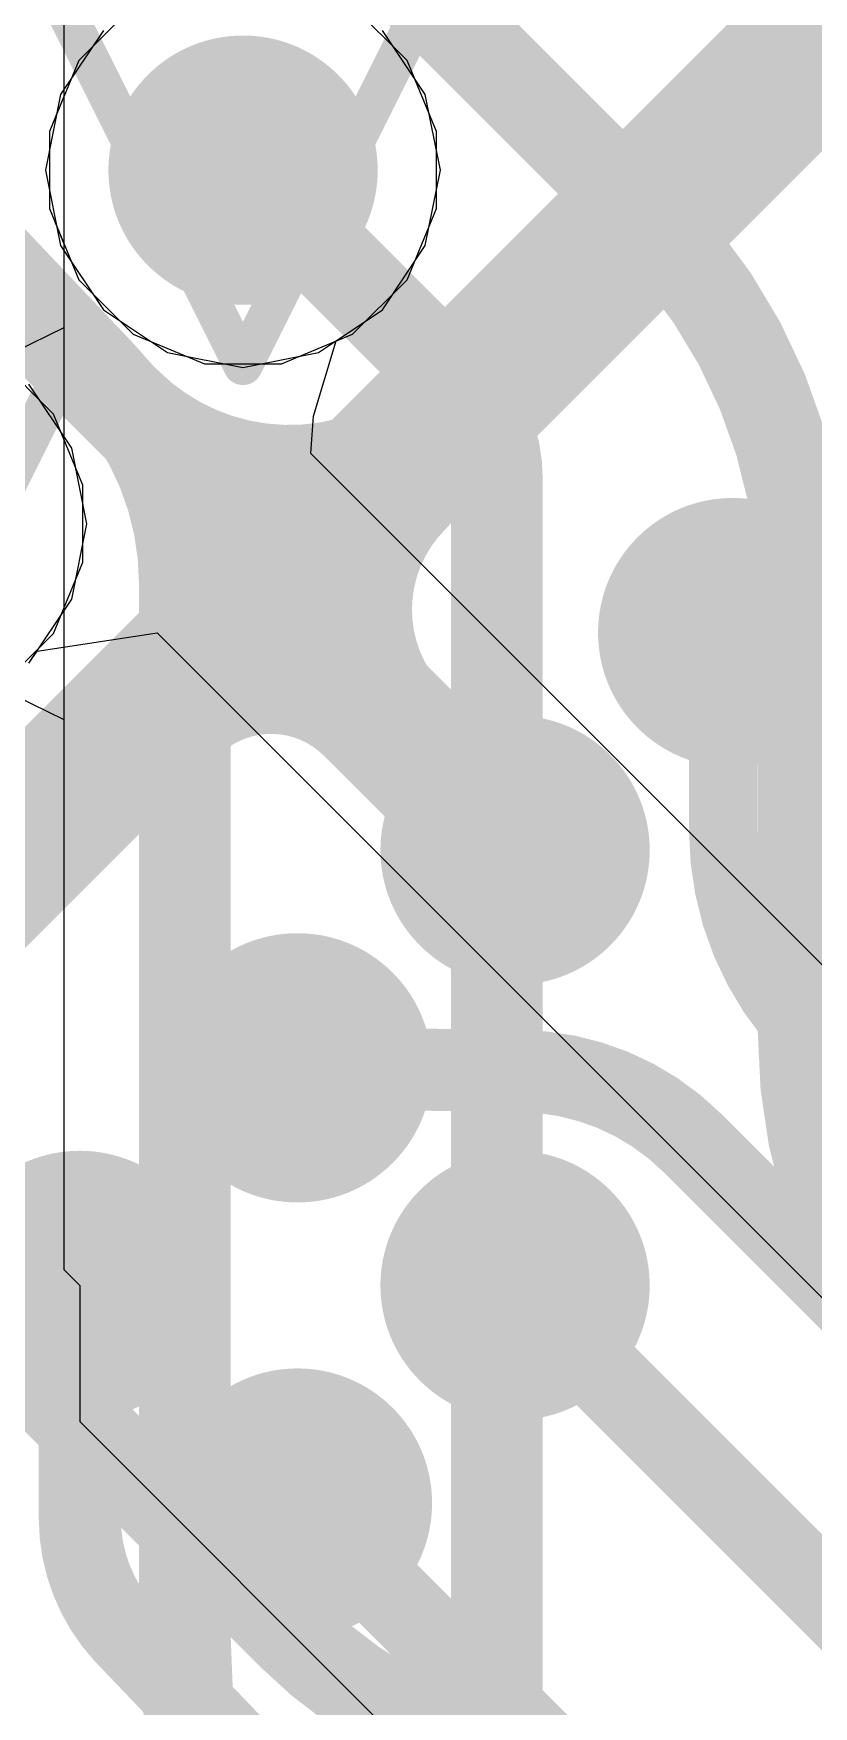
# Model space of a CAD drawing. Header units: inches. Extents: x -6 to 283, y -12 to 154.
# Drawn here: x 58.732 to 59.746, y 3.062 to 5.236 of the extents above; entities that cross this region are included whole.
import ezdxf

# ---------------------------------------------------------------- set-up
doc = ezdxf.new("R2010")
doc.units = ezdxf.units.IN
for name, color, linetype in [('Bottom Layer', 5, 'Continuous'), ('Drill Drawing', 1, 'Continuous'), ('GND-1', 16, 'Continuous'), ('GND-2', 90, 'Continuous'), ('GND-3', 216, 'Continuous'), ('GND-4', 54, 'Continuous'), ('PWR-1', 156, 'Continuous'), ('PWR-2', 130, 'Continuous'), ('Signal L1', 76, 'Continuous'), ('Signal L2', 6, 'Continuous'), ('Top Layer', 1, 'Continuous'), ('Top Paste', 8, 'Continuous'), ('Top Solder', 216, 'Continuous'), ('Via Holes', 16, 'Continuous')]:
    doc.layers.add(name, color=color, linetype=linetype)

# ---------------------------------------------------------------- blocks, each defined once
blk = doc.blocks.new('BGA_565_15_5_14_4__57')
at = {"layer": 'Top Layer'}
h = blk.add_hatch(color=1, dxfattribs=at)
edge = h.paths.add_edge_path()
edge.add_arc((-0.1999996, 6.7999991), 0.12499848, 0, 360)
h = blk.add_hatch(color=1, dxfattribs=at)
edge = h.paths.add_edge_path()
edge.add_arc((0.1999996, 6.7999991), 0.12499848, 0, 360)
h = blk.add_hatch(color=1, dxfattribs=at)
edge = h.paths.add_edge_path()
edge.add_arc((-1.00000054, 6.399999899999999), 0.12499848, 0, 360)
h = blk.add_hatch(color=1, dxfattribs=at)
edge = h.paths.add_edge_path()
edge.add_arc((-0.5999987999999999, 6.399999899999999), 0.12499848, 0, 360)
h = blk.add_hatch(color=1, dxfattribs=at)
edge = h.paths.add_edge_path()
edge.add_arc((-0.1999996, 6.399999899999999), 0.12499848, 0, 360)
h = blk.add_hatch(color=1, dxfattribs=at)
edge = h.paths.add_edge_path()
edge.add_arc((0.1999996, 6.399999899999999), 0.12499848, 0, 360)
h = blk.add_hatch(color=1, dxfattribs=at)
edge = h.paths.add_edge_path()
edge.add_arc((-0.9749993199999999, 5.52500038), 0.12499848, 0, 360)
at = {"layer": 'Top Paste'}
h = blk.add_hatch(color=8, dxfattribs=at)
edge = h.paths.add_edge_path()
edge.add_arc((-0.1999996, 6.7999991), 0.12499848, 0, 360)
h = blk.add_hatch(color=8, dxfattribs=at)
edge = h.paths.add_edge_path()
edge.add_arc((0.1999996, 6.7999991), 0.12499848, 0, 360)
h = blk.add_hatch(color=8, dxfattribs=at)
edge = h.paths.add_edge_path()
edge.add_arc((-1.00000054, 6.399999899999999), 0.12499848, 0, 360)
h = blk.add_hatch(color=8, dxfattribs=at)
edge = h.paths.add_edge_path()
edge.add_arc((-0.5999987999999999, 6.399999899999999), 0.12499848, 0, 360)
h = blk.add_hatch(color=8, dxfattribs=at)
edge = h.paths.add_edge_path()
edge.add_arc((-0.1999996, 6.399999899999999), 0.12499848, 0, 360)
h = blk.add_hatch(color=8, dxfattribs=at)
edge = h.paths.add_edge_path()
edge.add_arc((0.1999996, 6.399999899999999), 0.12499848, 0, 360)
h = blk.add_hatch(color=8, dxfattribs=at)
edge = h.paths.add_edge_path()
edge.add_arc((-0.9749993199999999, 5.52500038), 0.12499848, 0, 360)
at = {"layer": 'Top Solder'}
h = blk.add_hatch(color=216, dxfattribs=at)
edge = h.paths.add_edge_path()
edge.add_arc((-0.1999996, 6.7999991), 0.17499838, 0, 360)
h = blk.add_hatch(color=216, dxfattribs=at)
edge = h.paths.add_edge_path()
edge.add_arc((0.1999996, 6.7999991), 0.17499838, 0, 360)
h = blk.add_hatch(color=216, dxfattribs=at)
edge = h.paths.add_edge_path()
edge.add_arc((-1.00000054, 6.399999899999999), 0.17499838, 0, 360)
h = blk.add_hatch(color=216, dxfattribs=at)
edge = h.paths.add_edge_path()
edge.add_arc((-0.5999987999999999, 6.399999899999999), 0.17499838, 0, 360)
h = blk.add_hatch(color=216, dxfattribs=at)
edge = h.paths.add_edge_path()
edge.add_arc((-0.1999996, 6.399999899999999), 0.17499838, 0, 360)
h = blk.add_hatch(color=216, dxfattribs=at)
edge = h.paths.add_edge_path()
edge.add_arc((0.1999996, 6.399999899999999), 0.17499838, 0, 360)
h = blk.add_hatch(color=216, dxfattribs=at)
edge = h.paths.add_edge_path()
edge.add_arc((-0.9749993199999999, 5.52500038), 0.17499838, 0, 360)

msp = doc.modelspace()

# ---------------------------------------------------------------- hatches: boundary and pattern name
at = {"layer": 'Bottom Layer'}
h = msp.add_hatch(color=5, dxfattribs=at)
edge = h.paths.add_edge_path()
edge.add_arc((59.00401458, 5.0586386), 0.1499997, 0, 360)
at = {"layer": 'GND-1'}
h = msp.add_hatch(color=16, dxfattribs=at)
edge = h.paths.add_edge_path()
edge.add_arc((59.00401458, 5.0586386), 0.1499997, 0, 360)
at = {"layer": 'GND-2'}
h = msp.add_hatch(color=90, dxfattribs=at)
edge = h.paths.add_edge_path()
edge.add_arc((59.00401458, 5.0586386), 0.1499997, 0, 360)
at = {"layer": 'GND-3'}
h = msp.add_hatch(color=216, dxfattribs=at)
edge = h.paths.add_edge_path()
edge.add_arc((59.00401458, 5.0586386), 0.1499997, 0, 360)
at = {"layer": 'GND-4'}
h = msp.add_hatch(color=54, dxfattribs=at)
edge = h.paths.add_edge_path()
edge.add_arc((59.00401458, 5.0586386), 0.1499997, 0, 360)
at = {"layer": 'PWR-1'}
h = msp.add_hatch(color=156, dxfattribs=at)
edge = h.paths.add_edge_path()
edge.add_arc((59.00401458, 5.0586386), 0.1499997, 0, 360)
at = {"layer": 'PWR-2'}
h = msp.add_hatch(color=130, dxfattribs=at)
edge = h.paths.add_edge_path()
edge.add_arc((59.00401458, 5.0586386), 0.1499997, 0, 360)
at = {"layer": 'Signal L1'}
h = msp.add_hatch(color=76, dxfattribs=at)
edge = h.paths.add_edge_path()
edge.add_arc((59.00401458, 5.0586386), 0.1499997, 0, 360)
at = {"layer": 'Signal L2'}
h = msp.add_hatch(color=6, dxfattribs=at)
edge = h.paths.add_edge_path()
edge.add_arc((59.00401458, 5.0586386), 0.1499997, 0, 360)
at = {"layer": 'Top Layer'}
h = msp.add_hatch(color=1, dxfattribs=at)
edge = h.paths.add_edge_path()
edge.add_arc((59.00401458, 5.0586386), 0.1499997, 0, 360)
at = {"layer": 'Via Holes'}
h = msp.add_hatch(color=7, dxfattribs=at)
edge = h.paths.add_edge_path()
edge.add_arc((59.00401458, 5.0586386), 0.07499858, 0, 360)

# ---------------------------------------------------------------- linework, layer by layer
at = {"layer": 'Bottom Layer'}
for p, q in [((58.77134295999999, 14.32869118), (58.77134295999999, 3.62964222)), ((58.77134295999999, 5.2636674), (58.77134295999999, 5.15438136)), ((58.77134295999999, 5.15438136), (58.75241488, 5.10868422)), ((58.75241488, 5.10868422), (58.75241488, 5.00859298)), ((58.75241488, 5.00859298), (58.77134295999999, 4.96289584)), ((58.77134295999999, 4.96289584), (58.77134295999999, 4.8536098)), ((58.77134295999999, 4.8536098), (58.68691081999999, 4.81231448)), ((58.68691081999999, 4.38572148), (58.77134295999999, 4.34442616)), ((58.77134295999999, 4.34442616), (58.77134295999999, 3.62964222)), ((58.77134295999999, 3.62964222), (58.7919703, 3.60901488)), ((58.77134295999999, 3.62964222), (58.7919703, 3.60901488)), ((58.7919703, 3.60901488), (58.7919703, 3.4322004)), ((58.7919703, 3.60901488), (58.7919703, 3.4322004)), ((58.7919703, 3.4322004), (62.7314976, -0.5073269)), ((58.7919703, 3.4322004), (59.95954987999999, 2.26462082))]:
    msp.add_line(p, q, dxfattribs=at)
at = {"layer": 'Drill Drawing'}
for points in [[(58.75001458, 5.3126386, 0.0508, 0.0508, 0), (59.00401458, 4.8046386, 0.0508, 0.0508, 0)], [(59.00401458, 4.8046386, 0.0508, 0.0508, 0), (59.25801458, 5.3126386, 0.0508, 0.0508, 0)], [(58.29039396, 4.85301798, 0.0508, 0.0508, 0), (58.79839396, 4.85301798, 0.0508, 0.0508, 0)], [(58.54439396, 4.34501798, 0.0508, 0.0508, 0), (58.79839396, 4.85301798, 0.0508, 0.0508, 0)]]:
    msp.add_lwpolyline(points, format="xyseb", dxfattribs=at)
for points in [[(58.78569395999999, 4.85301798, 0.0254, 0.0254, 1), (58.81109396, 4.85301798, 0.0254, 0.0254, 1)], [(58.78569395999999, 4.85301798, 0.0254, 0.0254, 1), (58.81109396, 4.85301798, 0.0254, 0.0254, 1)], [(58.99131458, 4.8046386, 0.0254, 0.0254, 1), (59.01671458, 4.8046386, 0.0254, 0.0254, 1)], [(58.99131458, 4.8046386, 0.0254, 0.0254, 1), (59.01671458, 4.8046386, 0.0254, 0.0254, 1)]]:
    msp.add_lwpolyline(points, format="xyseb", close=True, dxfattribs=at)
at = {"layer": 'GND-1'}
for p, q in [((58.86149517999999, 5.271935099999999), (58.79071807999999, 5.201158)), ((59.21731107999999, 5.201158), (59.14653397999999, 5.271935099999999)), ((58.79071807999999, 5.201158), (58.75241488, 5.10868422)), ((59.25561427999999, 5.10868422), (59.21731107999999, 5.201158)), ((58.75241488, 5.10868422), (58.75241488, 5.00859298)), ((59.25561427999999, 5.00859298), (59.25561427999999, 5.10868422)), ((58.75241488, 5.00859298), (58.79071807999999, 4.9161192)), ((59.21731107999999, 4.9161192), (59.25561427999999, 5.00859298)), ((58.79071807999999, 4.9161192), (58.86149517999999, 4.8453421)), ((59.14653397999999, 4.8453421), (59.21731107999999, 4.9161192)), ((58.86149517999999, 4.8453421), (58.95396896, 4.807038899999999)), ((59.0540602, 4.807038899999999), (59.14653397999999, 4.8453421)), ((58.75769045999999, 4.74153738), (58.68691335999999, 4.81231448)), ((58.95396896, 4.807038899999999), (59.0540602, 4.807038899999999)), ((58.79599366, 4.6490636), (58.75769045999999, 4.74153738)), ((58.79599366, 4.54897236), (58.79599366, 4.6490636)), ((58.75769045999999, 4.45649858), (58.79599366, 4.54897236)), ((58.68691335999999, 4.38572148), (58.75769045999999, 4.45649858))]:
    msp.add_line(p, q, dxfattribs=at)
at = {"layer": 'GND-2'}
for p, q in [((58.86149517999999, 5.271935099999999), (58.79071807999999, 5.201158)), ((59.21731107999999, 5.201158), (59.14653397999999, 5.271935099999999)), ((58.79071807999999, 5.201158), (58.75241488, 5.10868422)), ((59.25561427999999, 5.10868422), (59.21731107999999, 5.201158)), ((58.75241488, 5.10868422), (58.75241488, 5.00859298)), ((59.25561427999999, 5.00859298), (59.25561427999999, 5.10868422)), ((58.75241488, 5.00859298), (58.79071807999999, 4.9161192)), ((59.21731107999999, 4.9161192), (59.25561427999999, 5.00859298)), ((58.79071807999999, 4.9161192), (58.86149517999999, 4.8453421)), ((59.14653397999999, 4.8453421), (59.21731107999999, 4.9161192)), ((58.86149517999999, 4.8453421), (58.95396896, 4.807038899999999)), ((59.0540602, 4.807038899999999), (59.14653397999999, 4.8453421)), ((58.75769045999999, 4.74153738), (58.68691335999999, 4.81231448)), ((58.95396896, 4.807038899999999), (59.0540602, 4.807038899999999)), ((58.79599366, 4.6490636), (58.75769045999999, 4.74153738)), ((58.79599366, 4.54897236), (58.79599366, 4.6490636)), ((58.75769045999999, 4.45649858), (58.79599366, 4.54897236)), ((58.68691335999999, 4.38572148), (58.75769045999999, 4.45649858))]:
    msp.add_line(p, q, dxfattribs=at)
at = {"layer": 'GND-3'}
for p, q in [((58.86149517999999, 5.271935099999999), (58.79071807999999, 5.201158)), ((59.21731107999999, 5.201158), (59.14653397999999, 5.271935099999999)), ((58.79071807999999, 5.201158), (58.75241488, 5.10868422)), ((59.25561427999999, 5.10868422), (59.21731107999999, 5.201158)), ((58.75241488, 5.10868422), (58.75241488, 5.00859298)), ((59.25561427999999, 5.00859298), (59.25561427999999, 5.10868422)), ((58.75241488, 5.00859298), (58.79071807999999, 4.9161192)), ((59.21731107999999, 4.9161192), (59.25561427999999, 5.00859298)), ((58.79071807999999, 4.9161192), (58.86149517999999, 4.8453421)), ((59.14653397999999, 4.8453421), (59.21731107999999, 4.9161192)), ((58.86149517999999, 4.8453421), (58.95396896, 4.807038899999999)), ((59.0540602, 4.807038899999999), (59.14653397999999, 4.8453421)), ((58.75769045999999, 4.74153738), (58.68691335999999, 4.81231448)), ((58.95396896, 4.807038899999999), (59.0540602, 4.807038899999999)), ((58.79599366, 4.6490636), (58.75769045999999, 4.74153738)), ((58.79599366, 4.54897236), (58.79599366, 4.6490636)), ((58.75769045999999, 4.45649858), (58.79599366, 4.54897236)), ((58.68691335999999, 4.38572148), (58.75769045999999, 4.45649858))]:
    msp.add_line(p, q, dxfattribs=at)
at = {"layer": 'GND-4'}
for p, q in [((58.86149517999999, 5.271935099999999), (58.79071807999999, 5.201158)), ((59.21731107999999, 5.201158), (59.14653397999999, 5.271935099999999)), ((58.79071807999999, 5.201158), (58.75241488, 5.10868422)), ((59.25561427999999, 5.10868422), (59.21731107999999, 5.201158)), ((58.75241488, 5.10868422), (58.75241488, 5.00859298)), ((59.25561427999999, 5.00859298), (59.25561427999999, 5.10868422)), ((58.75241488, 5.00859298), (58.79071807999999, 4.9161192)), ((59.21731107999999, 4.9161192), (59.25561427999999, 5.00859298)), ((58.79071807999999, 4.9161192), (58.86149517999999, 4.8453421)), ((59.14653397999999, 4.8453421), (59.21731107999999, 4.9161192)), ((58.86149517999999, 4.8453421), (58.95396896, 4.807038899999999)), ((59.0540602, 4.807038899999999), (59.14653397999999, 4.8453421)), ((58.75769045999999, 4.74153738), (58.68691335999999, 4.81231448)), ((58.95396896, 4.807038899999999), (59.0540602, 4.807038899999999)), ((58.79599366, 4.6490636), (58.75769045999999, 4.74153738)), ((58.79599366, 4.54897236), (58.79599366, 4.6490636)), ((58.75769045999999, 4.45649858), (58.79599366, 4.54897236)), ((58.68691335999999, 4.38572148), (58.75769045999999, 4.45649858))]:
    msp.add_line(p, q, dxfattribs=at)
at = {"layer": 'PWR-1'}
for p, q in [((58.82262048, 5.2400327), (58.76701226, 5.15680706)), ((59.24101690000001, 5.15680706), (59.18540867999999, 5.2400327)), ((58.76701226, 5.15680706), (58.74748474, 5.0586386)), ((59.26054442, 5.0586386), (59.24101690000001, 5.15680706)), ((58.74748474, 5.0586386), (58.76701226, 4.96047014)), ((59.24101690000001, 4.96047014), (59.26054442, 5.0586386)), ((58.76701226, 4.96047014), (58.82262048, 4.8772445)), ((59.18540867999999, 4.8772445), (59.24101690000001, 4.96047014)), ((58.82262048, 4.8772445), (58.90584611999999, 4.82163628)), ((59.10218303999999, 4.82163628), (59.18540867999999, 4.8772445)), ((58.90584611999999, 4.82163628), (59.00401458, 4.802108759999999)), ((59.00401458, 4.802108759999999), (59.10218303999999, 4.82163628)), ((58.78139628, 4.697186439999999), (58.72578806, 4.78041208)), ((58.80092379999999, 4.599017979999999), (58.78139628, 4.697186439999999)), ((58.78139628, 4.500849519999999), (58.80092379999999, 4.599017979999999)), ((58.72578806, 4.41762388), (58.78139628, 4.500849519999999))]:
    msp.add_line(p, q, dxfattribs=at)
at = {"layer": 'PWR-2'}
for p, q in [((59.24101690000001, 5.15680706), (59.18540867999999, 5.2400327)), ((59.26054442, 5.0586386), (59.24101690000001, 5.15680706)), ((59.24101690000001, 4.96047014), (59.26054442, 5.0586386)), ((59.18540867999999, 4.8772445), (59.24101690000001, 4.96047014)), ((59.12494905999999, 4.83684834), (59.18540867999999, 4.8772445)), ((59.09579239999999, 4.73863162), (59.12494905999999, 4.83684834)), ((59.09205606, 4.69013286), (59.09579239999999, 4.73863162)), ((61.41097191999999, 2.371217), (59.09205606, 4.69013286)), ((58.73633922, 4.43341506), (58.89231554, 4.45704468)), ((58.89231554, 4.45704468), (61.82664545999999, 1.52269698)), ((58.72578806, 4.41762388), (58.73633922, 4.43341506))]:
    msp.add_line(p, q, dxfattribs=at)
at = {"layer": 'Signal L1'}
for points in [[(59.16539347999999, 5.36014676, 0.11938, 0.11938, 0), (59.52630207999999, 4.999235619999999, 0.11938, 0.11938, 0)], [(58.46090162, 5.16934958, 0.11938, 0.11938, 0), (58.81340789999999, 4.79746818, 0.11938, 0.11938, 0)], [(59.00403489999999, 5.05865638, 0.11938, 0.11938, 0), (59.28405211999999, 4.77863916, 0.11938, 0.11938, 0)], [(59.52630207999999, 4.999235619999999, 0.11938, 0.11938, -0.198912367379658), (59.7328244, 4.50064632, 0.11938, 0.11938, 0)], [(58.81340789999999, 4.79746818, 0.11938, 0.11938, 0), (58.81731442, 4.7934753, 0.11938, 0.11938, 0)], [(58.81731442, 4.7934753, 0.11938, 0.11938, -0.1958649365343602), (58.9285461, 4.52125588, 0.11938, 0.11938, 0)], [(59.28405211999999, 4.77863916, 0.11938, 0.11938, -0.198910094334953), (59.33388438, 4.65834222, 0.11938, 0.11938, 0)], [(59.33388184, 4.65834222, 0.11938, 0.11938, 0), (59.33388438, 3.36783934, 0.11938, 0.11938, 0)], [(58.92854355999999, 4.52125588, 0.11938, 0.11938, 0), (58.9285461, 4.52005954, 0.11938, 0.11938, 0)], [(58.9285461, 3.14948062, 0.11938, 0.11938, 0), (58.9285461, 4.52005954, 0.11938, 0.11938, 0)], [(59.7328244, 3.937675639999999, 0.11938, 0.11938, 0), (59.7328244, 4.50064632, 0.11938, 0.11938, 0)], [(59.93655526, 3.44583004, 0.11938, 0.11938, -0.198912367379658), (59.7328244, 3.937675639999999, 0.11938, 0.11938, 0)], [(59.33388438, 3.05261772, 0.11938, 0.11938, 0), (59.33388438, 3.36783934, 0.11938, 0.11938, 0)], [(58.86136818, 2.39014762, 0.11938, 0.11938, -0.1989545926559816), (58.54441682, 3.16216538, 0.11938, 0.11938, 0)], [(59.15717657999999, 2.59255006, 0.11938, 0.11938, -0.1997017239500521), (58.9285461, 3.14948062, 0.11938, 0.11938, 0)], [(59.41908106, 2.857881, 0.11938, 0.11938, -0.2091765189956162), (59.33388438, 3.05261772, 0.11938, 0.11938, 0)]]:
    msp.add_lwpolyline(points, format="xyseb", dxfattribs=at)
for points in [[(58.9741899, 5.05865638, 0.05969, 0.05969, 1), (59.0338799, 5.05865638, 0.05969, 0.05969, 1)], [(59.49645708, 4.999235619999999, 0.05969, 0.05969, 1), (59.55614708, 4.999235619999999, 0.05969, 0.05969, 1)], [(59.49645708, 4.999235619999999, 0.05969, 0.05969, 1), (59.55614708, 4.999235619999999, 0.05969, 0.05969, 1)], [(58.78356289999999, 4.79746818, 0.05969, 0.05969, 1), (58.8432529, 4.79746818, 0.05969, 0.05969, 1)], [(58.78356289999999, 4.79746818, 0.05969, 0.05969, 1), (58.8432529, 4.79746818, 0.05969, 0.05969, 1)], [(58.78746941999999, 4.7934753, 0.05969, 0.05969, 1), (58.84715941999999, 4.7934753, 0.05969, 0.05969, 1)], [(58.78746941999999, 4.7934753, 0.05969, 0.05969, 1), (58.84715941999999, 4.7934753, 0.05969, 0.05969, 1)], [(59.25420712, 4.77863916, 0.05969, 0.05969, 1), (59.31389712, 4.77863916, 0.05969, 0.05969, 1)], [(59.25420712, 4.77863916, 0.05969, 0.05969, 1), (59.31389712, 4.77863916, 0.05969, 0.05969, 1)], [(59.30403683999999, 4.65834222, 0.05969, 0.05969, 1), (59.36372683999999, 4.65834222, 0.05969, 0.05969, 1)], [(59.30403937999999, 4.65834222, 0.05969, 0.05969, 1), (59.36372938, 4.65834222, 0.05969, 0.05969, 1)], [(58.89869855999999, 4.52125588, 0.05969, 0.05969, 1), (58.95838855999999, 4.52125588, 0.05969, 0.05969, 1)], [(58.89870109999999, 4.52125588, 0.05969, 0.05969, 1), (58.9583911, 4.52125588, 0.05969, 0.05969, 1)], [(58.89870109999999, 4.52005954, 0.05969, 0.05969, 1), (58.9583911, 4.52005954, 0.05969, 0.05969, 1)], [(58.89870109999999, 4.52005954, 0.05969, 0.05969, 1), (58.9583911, 4.52005954, 0.05969, 0.05969, 1)], [(59.7029794, 4.50064632, 0.05969, 0.05969, 1), (59.76266939999999, 4.50064632, 0.05969, 0.05969, 1)], [(59.7029794, 4.50064632, 0.05969, 0.05969, 1), (59.76266939999999, 4.50064632, 0.05969, 0.05969, 1)], [(59.7029794, 3.937675639999999, 0.05969, 0.05969, 1), (59.76266939999999, 3.937675639999999, 0.05969, 0.05969, 1)], [(59.7029794, 3.937675639999999, 0.05969, 0.05969, 1), (59.76266939999999, 3.937675639999999, 0.05969, 0.05969, 1)], [(59.30403937999999, 3.36783934, 0.05969, 0.05969, 1), (59.36372938, 3.36783934, 0.05969, 0.05969, 1)], [(59.30403937999999, 3.36783934, 0.05969, 0.05969, 1), (59.36372938, 3.36783934, 0.05969, 0.05969, 1)], [(58.89870109999999, 3.14948062, 0.05969, 0.05969, 1), (58.9583911, 3.14948062, 0.05969, 0.05969, 1)], [(58.89870109999999, 3.14948062, 0.05969, 0.05969, 1), (58.9583911, 3.14948062, 0.05969, 0.05969, 1)], [(59.30403937999999, 3.05261772, 0.05969, 0.05969, 1), (59.36372938, 3.05261772, 0.05969, 0.05969, 1)], [(59.30403937999999, 3.05261772, 0.05969, 0.05969, 1), (59.36372938, 3.05261772, 0.05969, 0.05969, 1)]]:
    msp.add_lwpolyline(points, format="xyseb", close=True, dxfattribs=at)
at = {"layer": 'Signal L2'}
for points in [[(59.29026749999999, 4.763201039999999, 0.11938, 0.11938, 0), (60.20947572, 5.68240926, 0.11938, 0.11938, 0)], [(58.66741886, 4.936977679999999, 0.11938, 0.11938, 0), (58.85271186, 4.75490032, 0.11938, 0.11938, 0)], [(59.11241923999999, 4.6714918, 0.11938, 0.11938, -0.2390090926467823), (58.85271186, 4.75490032, 0.11938, 0.11938, 0)], [(59.29026749999999, 4.763201039999999, 0.11938, 0.11938, -0.1574972220344482), (59.11241923999999, 4.67149434, 0.11938, 0.11938, 0)], [(58.08479619999999, 4.13941768, 0.11938, 0.11938, 0), (59.06775842, 3.15645292, 0.11938, 0.11938, 0)], [(59.06775842, 3.15645292, 0.11938, 0.11938, 0), (59.0685636, 3.15564012, 0.11938, 0.11938, 0)], [(59.48008932, 2.98519088, 0.11938, 0.11938, -0.1989136962927175), (59.06856613999999, 3.15564266, 0.11938, 0.11938, 0)]]:
    msp.add_lwpolyline(points, format="xyseb", dxfattribs=at)
for points in [[(58.82286686, 4.75490032, 0.05969, 0.05969, 1), (58.88255685999999, 4.75490032, 0.05969, 0.05969, 1)], [(58.82286686, 4.75490032, 0.05969, 0.05969, 1), (58.88255685999999, 4.75490032, 0.05969, 0.05969, 1)], [(59.2604225, 4.763201039999999, 0.05969, 0.05969, 1), (59.32011249999999, 4.763201039999999, 0.05969, 0.05969, 1)], [(59.2604225, 4.763201039999999, 0.05969, 0.05969, 1), (59.32011249999999, 4.763201039999999, 0.05969, 0.05969, 1)], [(59.08257423999999, 4.67149434, 0.05969, 0.05969, 1), (59.14226424, 4.67149434, 0.05969, 0.05969, 1)], [(59.08257423999999, 4.6714918, 0.05969, 0.05969, 1), (59.14226424, 4.6714918, 0.05969, 0.05969, 1)], [(59.03791342, 3.15645292, 0.05969, 0.05969, 1), (59.09760342, 3.15645292, 0.05969, 0.05969, 1)], [(59.03791342, 3.15645292, 0.05969, 0.05969, 1), (59.09760342, 3.15645292, 0.05969, 0.05969, 1)], [(59.0387186, 3.15564012, 0.05969, 0.05969, 1), (59.0984086, 3.15564012, 0.05969, 0.05969, 1)], [(59.03872114, 3.15564266, 0.05969, 0.05969, 1), (59.09841114, 3.15564266, 0.05969, 0.05969, 1)]]:
    msp.add_lwpolyline(points, format="xyseb", close=True, dxfattribs=at)
at = {"layer": 'Top Layer'}
for points in [[(59.20997301999999, 4.680529119999999, 0.2032, 0.2032, 0), (59.8616024, 5.332158499999999, 0.2032, 0.2032, 0)], [(58.65154131999999, 4.94704624, 0.127, 0.127, 0), (58.86953935999999, 4.729048199999999, 0.127, 0.127, 0)], [(58.86953935999999, 4.72905074, 0.127, 0.127, -0.0007343089763115814), (58.87014641999999, 4.728441139999999, 0.127, 0.127, 0)], [(58.87014641999999, 4.728441139999999, 0.127, 0.127, -0.0007485133358746271), (58.86953935999999, 4.729048199999999, 0.127, 0.127, 0)], [(59.20997048, 4.680529119999999, 0.127, 0.127, -0.3326860296814605), (58.87014641999999, 4.728441139999999, 0.127, 0.127, 0)], [(58.87014641999999, 4.728441139999999, 0.127, 0.127, -0.3147179995624408), (58.92772314, 4.39828178, 0.127, 0.127, 0)], [(58.149617, 3.6201731, 0.2032, 0.2032, 0), (59.20997301999999, 4.680529119999999, 0.2032, 0.2032, 0)], [(59.17162156, 4.36090822, 0.1778, 0.1778, -0.3511543973849756), (59.20375764, 4.654077559999999, 0.1778, 0.1778, 0)], [(59.04103, 4.49134992, 0.1778, 0.1778, 0), (59.17153012, 4.3608498, 0.1778, 0.1778, 0)], [(58.91842928, 4.3687492, 0.1778, 0.1778, -0.3944681416560908), (59.17153012, 4.3608498, 0.1778, 0.1778, 0)], [(59.62822974, 4.44528448, 0.08889999999999999, 0.08889999999999999, 0), (59.64051572, 4.45757046, 0.08889999999999999, 0.08889999999999999, 0)], [(59.62822974, 4.19989762, 0.08889999999999999, 0.08889999999999999, 0), (59.62822974, 4.44528448, 0.08889999999999999, 0.08889999999999999, 0)], [(59.17188826, 4.360491659999999, 0.1778, 0.1778, 0), (59.3576664, 4.17470844, 0.1778, 0.1778, 0)], [(59.3576664, 4.17470844, 0.1778, 0.1778, 0), (59.36778576, 4.16458908, 0.1778, 0.1778, 0)], [(59.73957825999999, 3.93073636, 0.08889999999999999, 0.08889999999999999, -0.1986756825929114), (59.62822974, 4.19989508, 0.08889999999999999, 0.08889999999999999, 0)], [(59.73957825999999, 3.93073382, 0.08889999999999999, 0.08889999999999999, 0), (60.83593115999999, 2.8323794, 0.08889999999999999, 0.08889999999999999, 0)], [(59.0748247, 3.89186674, 0.10668, 0.10668, 0), (59.36174564, 3.88766558, 0.10668, 0.10668, 0)], [(59.36177358, 3.88766558, 0.10668, 0.10668, -0.198601744590795), (59.58850414, 3.79388624, 0.10668, 0.10668, 0)], [(59.58850414, 3.79388624, 0.10668, 0.10668, -0.0002760912926951063), (59.58875559999999, 3.79363478, 0.10668, 0.10668, 0)], [(59.58875559999999, 3.79363478, 0.10668, 0.10668, 0), (60.97648714, 2.40590324, 0.10668, 0.10668, 0)], [(58.79198045999999, 3.30599288, 0.10668, 0.10668, 0), (58.79198299999999, 3.60902504, 0.10668, 0.10668, 0)], [(59.3576791, 3.6090352, 0.10668, 0.10668, 0), (60.85537232, 2.11134198, 0.10668, 0.10668, 0)], [(59.0748374, 3.3261935, 0.10668, 0.10668, 0), (60.71204774, 1.68898062, 0.10668, 0.10668, 0)], [(58.85052492, 3.15677296, 0.10668, 0.10668, -0.1880887295046054), (58.79198045999999, 3.30599288, 0.10668, 0.10668, 0)], [(58.85052237999999, 3.15677042, 0.10668, 0.10668, 0), (58.85053254, 3.15677804, 0.10668, 0.10668, 0)], [(58.85080178, 3.15649864, 0.10668, 0.10668, -0.0009092188208232384), (58.85053507999999, 3.15678058, 0.10668, 0.10668, 0)], [(58.85080178, 3.15649864, 0.10668, 0.10668, 0), (59.1909662, 2.80104596, 0.10668, 0.10668, 0)]]:
    msp.add_lwpolyline(points, format="xyseb", dxfattribs=at)
for points in [[(58.83778936, 4.72905074, 0.0635, 0.0635, 1), (58.90128936, 4.72905074, 0.0635, 0.0635, 1)], [(58.83778936, 4.729048199999999, 0.0635, 0.0635, 1), (58.90128936, 4.729048199999999, 0.0635, 0.0635, 1)], [(58.83778936, 4.729048199999999, 0.0635, 0.0635, 1), (58.90128936, 4.729048199999999, 0.0635, 0.0635, 1)], [(58.83839642, 4.728441139999999, 0.0635, 0.0635, 1), (58.90189641999999, 4.728441139999999, 0.0635, 0.0635, 1)], [(58.83839642, 4.728441139999999, 0.0635, 0.0635, 1), (58.90189641999999, 4.728441139999999, 0.0635, 0.0635, 1)], [(58.83839642, 4.728441139999999, 0.0635, 0.0635, 1), (58.90189641999999, 4.728441139999999, 0.0635, 0.0635, 1)], [(58.83839642, 4.728441139999999, 0.0635, 0.0635, 1), (58.90189641999999, 4.728441139999999, 0.0635, 0.0635, 1)], [(59.15917302, 4.680529119999999, 0.1016, 0.1016, 1), (59.26077301999999, 4.680529119999999, 0.1016, 0.1016, 1)], [(59.15917302, 4.680529119999999, 0.1016, 0.1016, 1), (59.26077301999999, 4.680529119999999, 0.1016, 0.1016, 1)], [(59.15930763999999, 4.654077559999999, 0.08889999999999999, 0.08889999999999999, 1), (59.24820764, 4.654077559999999, 0.08889999999999999, 0.08889999999999999, 1)], [(59.17822047999999, 4.680529119999999, 0.0635, 0.0635, 1), (59.24172048, 4.680529119999999, 0.0635, 0.0635, 1)], [(58.99658, 4.49134992, 0.08889999999999999, 0.08889999999999999, 1), (59.08548, 4.49134992, 0.08889999999999999, 0.08889999999999999, 1)], [(59.61829072, 4.45757046, 0.04445, 0.04445, 1), (59.66274072, 4.45757046, 0.04445, 0.04445, 1)], [(59.60600474, 4.44528448, 0.04445, 0.04445, 1), (59.65045473999999, 4.44528448, 0.04445, 0.04445, 1)], [(59.60600474, 4.44528448, 0.04445, 0.04445, 1), (59.65045473999999, 4.44528448, 0.04445, 0.04445, 1)], [(58.89597314, 4.39828178, 0.0635, 0.0635, 1), (58.95947314, 4.39828178, 0.0635, 0.0635, 1)], [(58.87397928, 4.3687492, 0.08889999999999999, 0.08889999999999999, 1), (58.96287928, 4.3687492, 0.08889999999999999, 0.08889999999999999, 1)], [(59.12708012, 4.3608498, 0.08889999999999999, 0.08889999999999999, 1), (59.21598012, 4.3608498, 0.08889999999999999, 0.08889999999999999, 1)], [(59.12708012, 4.3608498, 0.08889999999999999, 0.08889999999999999, 1), (59.21598012, 4.3608498, 0.08889999999999999, 0.08889999999999999, 1)], [(59.12717156, 4.36090822, 0.08889999999999999, 0.08889999999999999, 1), (59.21607156, 4.36090822, 0.08889999999999999, 0.08889999999999999, 1)], [(59.12743826, 4.360491659999999, 0.08889999999999999, 0.08889999999999999, 1), (59.21633826, 4.360491659999999, 0.08889999999999999, 0.08889999999999999, 1)], [(59.3132164, 4.17470844, 0.08889999999999999, 0.08889999999999999, 1), (59.4021164, 4.17470844, 0.08889999999999999, 0.08889999999999999, 1)], [(59.3132164, 4.17470844, 0.08889999999999999, 0.08889999999999999, 1), (59.4021164, 4.17470844, 0.08889999999999999, 0.08889999999999999, 1)], [(59.32333576, 4.16458908, 0.08889999999999999, 0.08889999999999999, 1), (59.41223575999999, 4.16458908, 0.08889999999999999, 0.08889999999999999, 1)], [(59.60600474, 4.19989762, 0.04445, 0.04445, 1), (59.65045473999999, 4.19989762, 0.04445, 0.04445, 1)], [(59.60600474, 4.19989508, 0.04445, 0.04445, 1), (59.65045473999999, 4.19989508, 0.04445, 0.04445, 1)], [(59.71735325999999, 3.93073636, 0.04445, 0.04445, 1), (59.76180326, 3.93073636, 0.04445, 0.04445, 1)], [(59.71735325999999, 3.93073382, 0.04445, 0.04445, 1), (59.76180326, 3.93073382, 0.04445, 0.04445, 1)], [(59.04815469999999, 3.89186674, 0.05333999999999999, 0.05333999999999999, 1), (59.10149469999999, 3.89186674, 0.05333999999999999, 0.05333999999999999, 1)], [(59.33507563999999, 3.88766558, 0.05333999999999999, 0.05333999999999999, 1), (59.38841563999999, 3.88766558, 0.05333999999999999, 0.05333999999999999, 1)], [(59.33510357999999, 3.88766558, 0.05333999999999999, 0.05333999999999999, 1), (59.38844357999999, 3.88766558, 0.05333999999999999, 0.05333999999999999, 1)], [(59.56183413999999, 3.79388624, 0.05333999999999999, 0.05333999999999999, 1), (59.61517413999999, 3.79388624, 0.05333999999999999, 0.05333999999999999, 1)], [(59.56183413999999, 3.79388624, 0.05333999999999999, 0.05333999999999999, 1), (59.61517413999999, 3.79388624, 0.05333999999999999, 0.05333999999999999, 1)], [(59.5620856, 3.79363478, 0.05333999999999999, 0.05333999999999999, 1), (59.61542559999999, 3.79363478, 0.05333999999999999, 0.05333999999999999, 1)], [(59.5620856, 3.79363478, 0.05333999999999999, 0.05333999999999999, 1), (59.61542559999999, 3.79363478, 0.05333999999999999, 0.05333999999999999, 1)], [(58.76531299999999, 3.60902504, 0.05333999999999999, 0.05333999999999999, 1), (58.81865299999999, 3.60902504, 0.05333999999999999, 0.05333999999999999, 1)], [(59.3310091, 3.6090352, 0.05333999999999999, 0.05333999999999999, 1), (59.38434909999999, 3.6090352, 0.05333999999999999, 0.05333999999999999, 1)], [(59.0481674, 3.3261935, 0.05333999999999999, 0.05333999999999999, 1), (59.1015074, 3.3261935, 0.05333999999999999, 0.05333999999999999, 1)], [(58.76531045999999, 3.30599288, 0.05333999999999999, 0.05333999999999999, 1), (58.81865045999999, 3.30599288, 0.05333999999999999, 0.05333999999999999, 1)], [(58.76531045999999, 3.30599288, 0.05333999999999999, 0.05333999999999999, 1), (58.81865045999999, 3.30599288, 0.05333999999999999, 0.05333999999999999, 1)], [(58.82385238, 3.15677042, 0.05333999999999999, 0.05333999999999999, 1), (58.87719238, 3.15677042, 0.05333999999999999, 0.05333999999999999, 1)], [(58.82385492, 3.15677296, 0.05333999999999999, 0.05333999999999999, 1), (58.87719491999999, 3.15677296, 0.05333999999999999, 0.05333999999999999, 1)], [(58.82386253999999, 3.15677804, 0.05333999999999999, 0.05333999999999999, 1), (58.87720253999999, 3.15677804, 0.05333999999999999, 0.05333999999999999, 1)], [(58.82386508, 3.15678058, 0.05333999999999999, 0.05333999999999999, 1), (58.87720508, 3.15678058, 0.05333999999999999, 0.05333999999999999, 1)], [(58.82413177999999, 3.15649864, 0.05333999999999999, 0.05333999999999999, 1), (58.87747177999999, 3.15649864, 0.05333999999999999, 0.05333999999999999, 1)], [(58.82413177999999, 3.15649864, 0.05333999999999999, 0.05333999999999999, 1), (58.87747177999999, 3.15649864, 0.05333999999999999, 0.05333999999999999, 1)]]:
    msp.add_lwpolyline(points, format="xyseb", close=True, dxfattribs=at)

# ---------------------------------------------------------------- block references
at = {"rotation": 225}
msp.add_blockref('BGA_565_15_5_14_4__57', (54.40792014, 8.2759296), dxfattribs=at)

doc.saveas('drawing.dxf')
